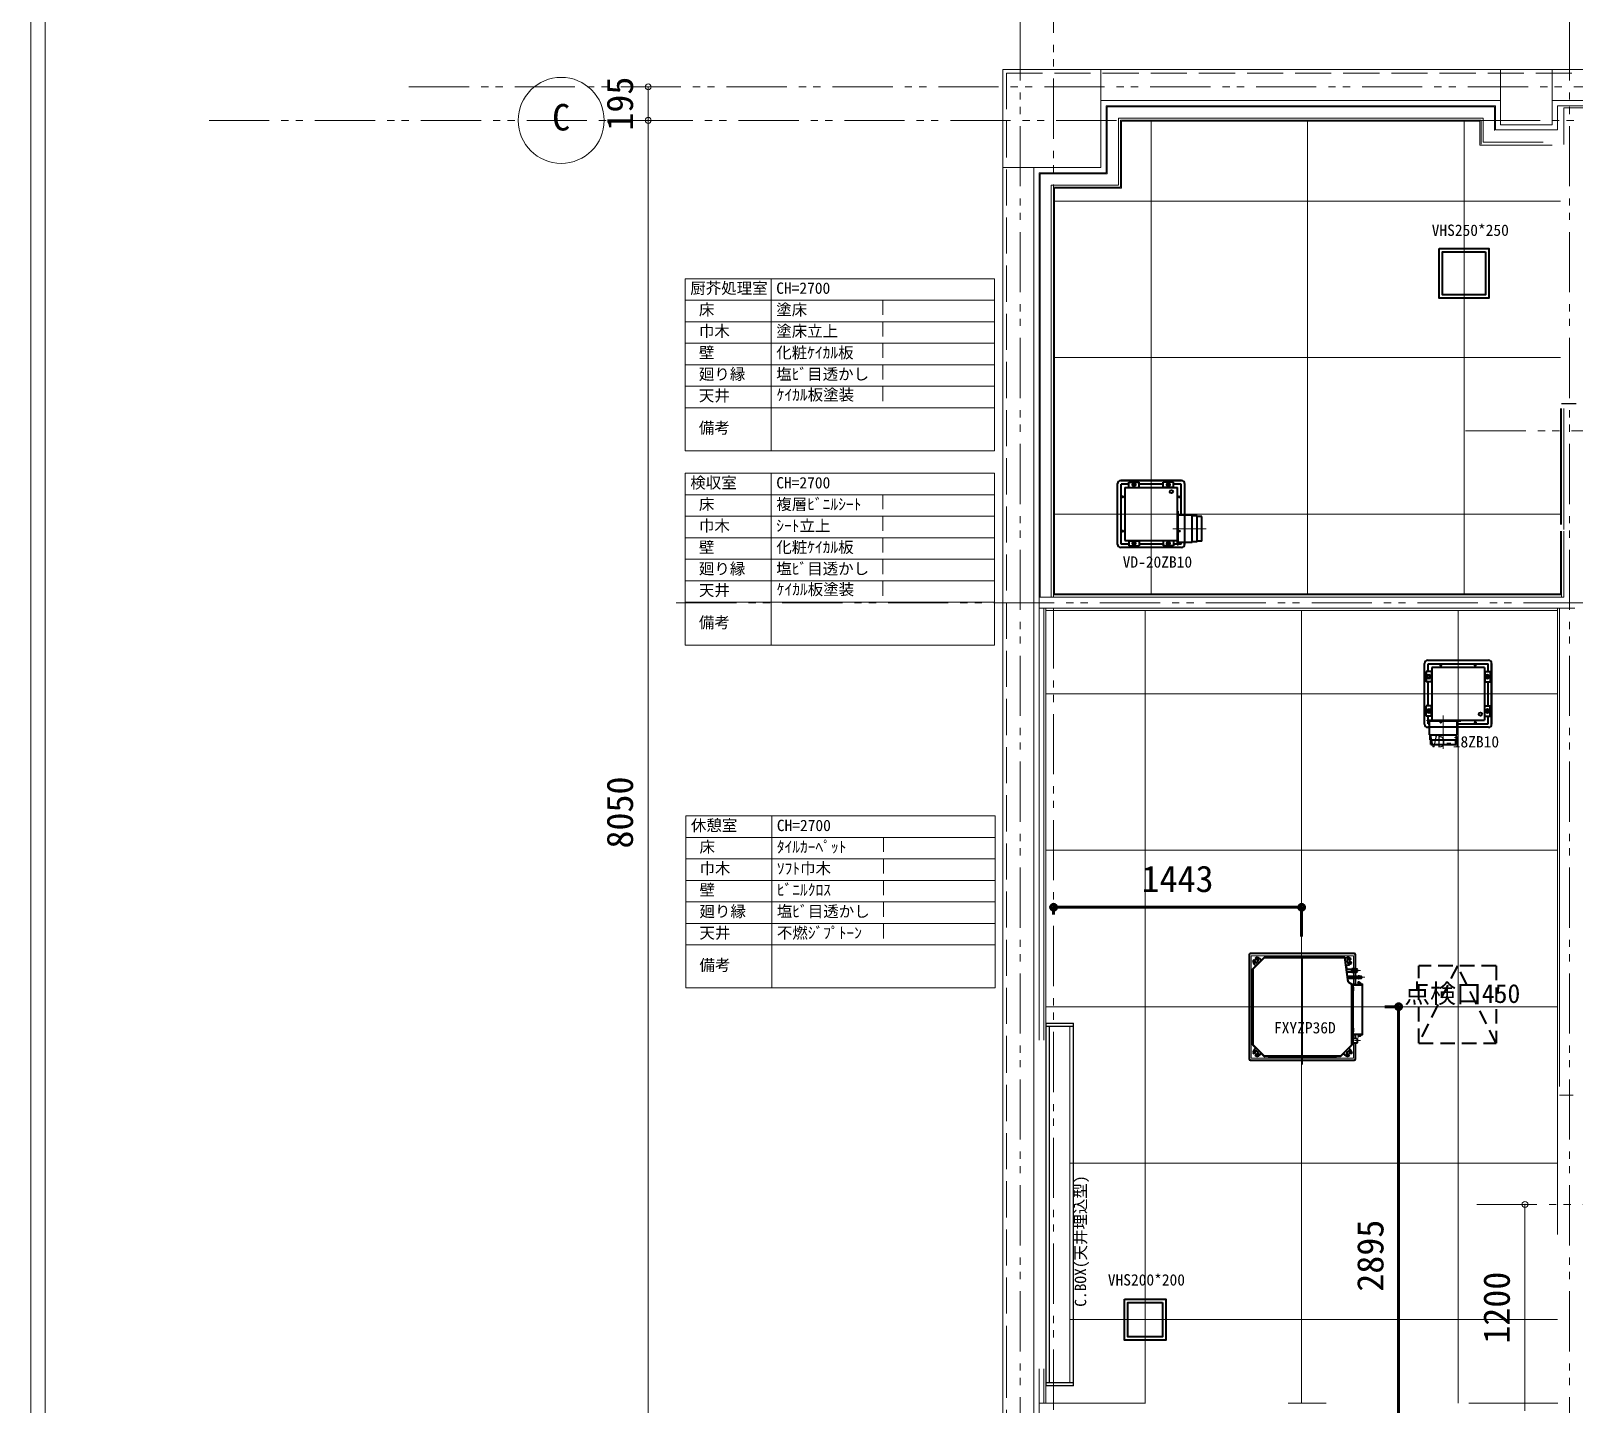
# Model space of a CAD drawing. Units: millimetres at full size. Extents: x -22551 to 92397, y -19340 to 14894.
# Drawn here: x 44673 to 53649, y -1146 to 6840 of the extents above; entities that cross this region are included whole.
import ezdxf
from ezdxf.enums import TextEntityAlignment as Align

# ---------------------------------------------------------------- set-up
doc = ezdxf.new("R2010")
doc.units = ezdxf.units.MM
doc.header["$LTSCALE"] = 70
doc.header["$PDMODE"] = 32
doc.header["$PDSIZE"] = 35
for name, pattern in [('CHAIN1', [8, 5, -1, 1, -1]), ('CHAIN2', [12, 9, -1, 1, -1]), ('DASHED1', [1.8, 1.2, -0.6]), ('DASHED2', [3, 2, -1]), ('DASHED3', [4, 3, -1]), ('DOUBLE_CHAIN1', [8.8, 5, -1, 0.6, -0.6, 0.6, -1]), ('DOUBLE_CHAIN2', [12.8, 9, -1, 0.6, -0.6, 0.6, -1])]:
    doc.linetypes.add(name, pattern=pattern)
for name, color, linetype, lineweight in [('1-0_1-SP_配管(M00_A-00 １階平面図_190409_150.jww)', 7, 'Continuous', 15), ('2-0_通芯', 7, 'Continuous', 15), ('2-1_躯体', 7, 'Continuous', 15), ('2-2_間仕切り芯', 7, 'DOUBLE_CHAIN1', 15), ('2-3_間仕切り', 7, 'Continuous', 15), ('2-6_3-7', 7, 'Continuous', 15), ('4-2_5-3', 7, 'Continuous', 15), ('4-4_ジプトーン・ケイカル', 7, 'Continuous', 15), ('4-B_金物', 7, 'Continuous', 15), ('5-0_無題1', 1, 'Continuous', 60), ('8-0_9-1', 7, 'Continuous', 15), ('9-0_無題1', 5, 'Continuous', 40), ('9-1_無題2', 5, 'DASHED1', 40)]:
    doc.layers.add(name, color=color, linetype=linetype, lineweight=lineweight)
doc.styles.add('ＭＳ ゴシック', font='')
doc.styles.get('ＭＳ ゴシック').set_extended_font_data('MS Gothic')

# ---------------------------------------------------------------- blocks, each defined once
blk = doc.blocks.new('グループ部品-75')
at = {"layer": '9-0_無題1'}
for p, q in [((51758.33, 1465.95), (51758.33, 861.95)), ((52370.33, 1473.95), (51766.33, 1473.95)), ((51786.12, 1437.68), (51779.4, 1430.96)), ((51781.01, 1385.48), (51846.81, 1451.28)), ((51781.33, 1384.95), (51847.33, 1450.95)), ((51786.12, 1437.68), (51792.39, 1431.41)), ((51801.32, 1452.88), (51794.6, 1446.17)), ((51800.87, 1439.9), (51794.6, 1446.17)), ((51803.2, 1451.01), (51801.32, 1452.88)), ((51829.46, 1433.93), (51820.98, 1442.42)), ((51829.04, 1434.36), (51846.48, 1451.8)), ((52314.35, 1451.45), (51847.23, 1451.45)), ((51847.33, 1452.15), (51868.33, 1452.15)), ((51847.33, 1450.95), (52314.33, 1450.95)), ((51868.33, 1451.55), (51868.33, 1452.15)), ((51869.33, 1451.56), (51869.33, 1452.16)), ((52267.33, 1452.16), (51869.33, 1452.16)), ((51869.33, 1451.56), (51869.33, 1451.55)), ((51972.83, 1451.55), (51972.83, 1450.95)), ((51975.83, 1450.95), (51975.83, 1451.56)), ((51990.83, 1450.95), (51990.83, 1451.56)), ((51993.83, 1450.95), (51993.83, 1451.55)), ((52142.83, 1451.55), (52142.83, 1450.95)), ((52145.83, 1451.36), (52145.83, 1450.95)), ((52160.83, 1451.36), (52160.83, 1450.95)), ((52163.83, 1450.95), (52163.83, 1451.55)), ((52267.33, 1451.56), (52267.33, 1452.16)), ((52267.33, 1451.55), (52267.33, 1451.56)), ((52268.33, 1452.15), (52314.33, 1452.15)), ((52268.33, 1451.55), (52268.33, 1452.15)), ((52314.33, 1450.95), (52333.67, 1313.2)), ((52334.73, 1309.91), (52314.94, 1450.94)), ((52315.12, 1449.65), (52327, 1451.32)), ((52315.72, 1449.74), (52315.52, 1451.12)), ((52328.59, 1436.4), (52330.54, 1422.53)), ((52350.32, 1438.44), (52341.54, 1437.21)), ((52346.37, 1447.48), (52349, 1447.85)), ((52350.32, 1438.44), (52349, 1447.85)), ((52378.33, 1384.2), (52378.33, 1465.95)), ((51781.28, 1429.09), (51779.4, 1430.96)), ((51780.13, 942.95), (51780.13, 1384.95)), ((51780.48, 1385.8), (51797.93, 1403.25)), ((51780.83, 942.95), (51780.83, 1385.05)), ((51781.33, 942.95), (51781.33, 1384.95)), ((51798.35, 1402.82), (51789.87, 1411.31)), ((51800.83, 1421.56), (51810.73, 1431.46)), ((52321.24, 1406.08), (52333.12, 1407.75)), ((52321.83, 1406.16), (52322.84, 1398.98)), ((52322.24, 1398.9), (52323.04, 1399.01)), ((52323.04, 1399.01), (52324.53, 1388.37)), ((52324.53, 1388.37), (52323.74, 1388.26)), ((52356.33, 1381.3), (52324.76, 1381.3)), ((52326.54, 1368.6), (52356.33, 1368.6)), ((52343.21, 1425.32), (52351.99, 1426.55)), ((52350.68, 1416.78), (52353.31, 1417.15)), ((52353.31, 1417.15), (52351.99, 1426.55)), ((52359.33, 1384.5), (52356.33, 1384.5)), ((52356.33, 1365.4), (52356.33, 1384.5)), ((52356.33, 1365.4), (52359.33, 1365.4)), ((52369.33, 1385.95), (52359.33, 1385.95)), ((52359.33, 1374.95), (52359.33, 1385.95)), ((52369.33, 1374.95), (52359.33, 1374.95)), ((52359.33, 1363.95), (52359.33, 1374.95)), ((52369.33, 1363.95), (52359.33, 1363.95)), ((52369.33, 1385.95), (52369.33, 1374.95)), ((52371.33, 1383.2), (52369.33, 1383.2)), ((52369.33, 1374.95), (52369.33, 1363.95)), ((52369.33, 1366.7), (52371.33, 1366.7)), ((52371.33, 1365.7), (52371.33, 1384.2)), ((52381.83, 1384.2), (52371.33, 1384.2)), ((52371.33, 1365.7), (52381.83, 1365.7)), ((52378.33, 1340.7), (52378.33, 1365.7)), ((52381.83, 1365.7), (52381.83, 1384.2)), ((52385.58, 1383.2), (52381.83, 1383.2)), ((52381.83, 1366.7), (52385.58, 1366.7)), ((52385.58, 1366.7), (52385.58, 1383.2)), ((52388.33, 1380.45), (52385.58, 1383.2)), ((52385.58, 1366.7), (52388.33, 1369.45)), ((52388.33, 1369.45), (52388.33, 1380.45)), ((51780.73, 1259.45), (51780.73, 1260.95)), ((51781.33, 1259.45), (51780.73, 1259.45)), ((51780.73, 1256.45), (51780.73, 1259.45)), ((52388.33, 1340.7), (52330.31, 1340.7)), ((52331.65, 1331.2), (52388.33, 1331.2)), ((52335.44, 1309.19), (52335.18, 1309.15)), ((52335.31, 1308.96), (52335.44, 1309.19)), ((52338.58, 1307.32), (52335.44, 1309.19)), ((52335.83, 1308.26), (52355.83, 1296.35)), ((52338.27, 1306.81), (52338.78, 1307.67)), ((52338.45, 1306), (52350.45, 1298.86)), ((52338.78, 1307.67), (52340.5, 1306.64)), ((52340.5, 1306.64), (52357.45, 1296.55)), ((52350.45, 1298.86), (52350.45, 1298.86)), ((52355.33, 1290.27), (52355.33, 942.95)), ((52355.83, 943), (52355.83, 1296.35)), ((52356.94, 1295.69), (52355.83, 1296.35)), ((52355.83, 1295.64), (52356.87, 1295.04)), ((52357.18, 1294.95), (52374.72, 1294.95)), ((52357.45, 1296.55), (52374.72, 1296.55)), ((52357.45, 1295.55), (52374.72, 1295.55)), ((52363.93, 1292.75), (52363.93, 1293.35)), ((52363.93, 1279.15), (52363.93, 1292.75)), ((52363.93, 1292.75), (52364.53, 1292.75)), ((52363.93, 1278.85), (52363.93, 1279.15)), ((52363.93, 1278.85), (52363.93, 1257.05)), ((52363.93, 1256.75), (52363.93, 1257.05)), ((52363.93, 1041.15), (52363.93, 1256.75)), ((52364.53, 1293.96), (52365.13, 1293.96)), ((52365.13, 1293.36), (52364.53, 1293.36)), ((52364.53, 1293.35), (52364.53, 1292.75)), ((52364.53, 1292.75), (52416.33, 1292.75)), ((52365.13, 1293.96), (52418.33, 1293.96)), ((52365.13, 1293.35), (52365.13, 1293.96)), ((52365.13, 1293.35), (52365.13, 1292.75)), ((52374.72, 1296.55), (52376.72, 1296.55)), ((52376.72, 1295.55), (52374.72, 1295.55)), ((52374.72, 1294.95), (52376.72, 1294.95)), ((52375.43, 1293.96), (52375.43, 1294.95)), ((52375.43, 1294.57), (52418.33, 1294.57)), ((52376.72, 1296.55), (52376.72, 1295.55)), ((52376.72, 1294.95), (52376.72, 1295.55)), ((52378.33, 1293.96), (52378.33, 1331.2)), ((52383.84, 1294.57), (52383.84, 1293.97)), ((52388.33, 1331.2), (52388.33, 1340.7)), ((52390.33, 1339.13), (52388.33, 1340.7)), ((52388.33, 1331.2), (52390.33, 1332.78)), ((52390.33, 1332.78), (52390.33, 1339.13)), ((52392.33, 1339.13), (52390.33, 1339.13)), ((52390.33, 1332.78), (52392.33, 1332.78)), ((52390.54, 1294.57), (52390.54, 1293.97)), ((52392.33, 1329.6), (52392.33, 1342.3)), ((52394.33, 1342.3), (52392.33, 1342.3)), ((52392.33, 1329.6), (52394.72, 1329.6)), ((52393.73, 1301.75), (52393.73, 1306.15)), ((52395.13, 1306.15), (52393.73, 1306.15)), ((52393.73, 1301.75), (52395.13, 1301.75)), ((52395.07, 1342.95), (52394.33, 1341.39)), ((52394.33, 1341.39), (52394.33, 1337.51)), ((52395.07, 1335.95), (52394.33, 1334.39)), ((52394.33, 1334.39), (52394.33, 1330.51)), ((52399.6, 1342.95), (52395.07, 1342.95)), ((52399.6, 1335.95), (52395.07, 1335.95)), ((52399.6, 1328.95), (52395.07, 1328.95)), ((52395.13, 1313.96), (52395.13, 1306.54)), ((52395.13, 1313.96), (52395.73, 1313.96)), ((52395.13, 1305.13), (52395.13, 1306.54)), ((52395.13, 1305.13), (52395.13, 1294.57)), ((52395.73, 1313.96), (52395.73, 1303.65)), ((52395.73, 1303.56), (52395.73, 1294.57)), ((52396.33, 1304.16), (52399.73, 1304.16)), ((52396.33, 1298.86), (52397.73, 1298.86)), ((52396.93, 1297.65), (52396.33, 1297.65)), ((52418.33, 1294.95), (52396.33, 1294.95)), ((52396.93, 1297.65), (52396.93, 1298.25)), ((52396.93, 1298.25), (52398.93, 1298.25)), ((52398.93, 1297.65), (52396.93, 1297.65)), ((52397.73, 1298.86), (52399.73, 1298.86)), ((52409.39, 1298.25), (52398.93, 1298.25)), ((52409.39, 1297.65), (52398.93, 1297.65)), ((52399.33, 1294.57), (52399.33, 1294.95)), ((52399.33, 1294.95), (52399.33, 1294.95)), ((52399.6, 1335.95), (52400.33, 1337.51)), ((52399.6, 1328.95), (52400.33, 1330.51)), ((52399.73, 1304.16), (52399.73, 1298.25)), ((52399.73, 1303.55), (52402.6, 1303.55)), ((52400.33, 1337.51), (52400.33, 1341.39)), ((52402.33, 1340.45), (52400.33, 1340.45)), ((52400.33, 1330.51), (52400.33, 1334.39)), ((52400.33, 1331.45), (52402.33, 1331.45)), ((52409.33, 1341.5), (52402.33, 1341.5)), ((52402.33, 1330.4), (52402.33, 1341.5)), ((52402.33, 1330.4), (52409.33, 1330.4)), ((52407.27, 1301.62), (52412.45, 1296.43)), ((52409.33, 1330.4), (52409.33, 1341.5)), ((52411.58, 1340.45), (52409.33, 1340.45)), ((52409.33, 1331.45), (52411.58, 1331.45)), ((52411.09, 1296.95), (52412.03, 1296.01)), ((52413.33, 1338.7), (52411.58, 1340.45)), ((52411.58, 1331.45), (52411.58, 1340.45)), ((52411.58, 1331.45), (52413.33, 1333.2)), ((52413.33, 1333.2), (52413.33, 1338.7)), ((52414.58, 1295.55), (52418.33, 1295.55)), ((52414.73, 1294.95), (52414.73, 1294.57)), ((52414.73, 1294.95), (52414.73, 1294.95)), ((52418.33, 1002.95), (52418.33, 1294.95)), ((52418.93, 1002.96), (52418.93, 1294.95)), ((51780.92, 1256.45), (51780.73, 1256.45)), ((51780.73, 1241.45), (51780.92, 1241.45)), ((51780.73, 1238.45), (51781.33, 1238.45)), ((51781.33, 1256.45), (51780.92, 1256.45)), ((51781.33, 1241.45), (51780.92, 1241.45)), ((52355.74, 1241.45), (52355.33, 1241.45)), ((52355.33, 1238.45), (52355.83, 1238.45)), ((52355.83, 1241.45), (52355.74, 1241.45)), ((51781.33, 1089.45), (51780.73, 1089.45)), ((51780.73, 1086.45), (51781.33, 1086.45)), ((51780.73, 1071.45), (51781.33, 1071.45)), ((51780.73, 1068.45), (51781.33, 1068.45)), ((52355.83, 987.95), (52358.83, 987.95)), ((52418.33, 1003.34), (52356.83, 1003.34)), ((52356.93, 1002.36), (52376.43, 1002.36)), ((52356.93, 987.95), (52356.93, 1002.35)), ((52358.83, 987.95), (52358.83, 947.95)), ((52363.93, 1040.85), (52363.93, 1041.15)), ((52363.93, 1040.85), (52363.93, 1019.05)), ((52363.93, 1018.75), (52363.93, 1019.05)), ((52363.93, 1004.55), (52363.93, 1018.75)), ((52363.93, 1005.15), (52416.33, 1005.15)), ((52365.13, 1003.95), (52364.53, 1003.95)), ((52365.13, 1003.95), (52365.13, 1005.15)), ((52376.43, 1003.34), (52376.43, 1002.36)), ((52378.33, 983.45), (52378.33, 1003.34)), ((52395.13, 996.15), (52393.73, 996.15)), ((52393.73, 996.15), (52393.73, 991.75)), ((52393.73, 991.75), (52395.13, 991.75)), ((52395.13, 1003.34), (52395.13, 991.75)), ((52395.73, 1002.35), (52395.73, 994.35)), ((52396.33, 1002.95), (52418.33, 1002.95)), ((52396.33, 1000.25), (52396.93, 1000.25)), ((52396.93, 999.65), (52396.33, 999.65)), ((52396.33, 999.64), (52397.73, 999.64)), ((52397.73, 999.04), (52396.33, 999.04)), ((52399.73, 993.74), (52396.33, 993.74)), ((52396.93, 999.65), (52396.93, 1000.25)), ((52396.93, 1000.25), (52398.93, 1000.25)), ((52398.93, 999.65), (52396.93, 999.65)), ((52397.73, 999.64), (52399.73, 999.64)), ((52399.73, 999.04), (52397.73, 999.04)), ((52398.93, 1000.25), (52409.39, 1000.25)), ((52398.93, 999.65), (52409.39, 999.65)), ((52399.73, 999.64), (52399.73, 993.74)), ((52402.6, 994.35), (52399.73, 994.35)), ((52407.27, 996.29), (52409.75, 998.77)), ((52411.51, 1000.53), (52409.75, 998.77)), ((52411.09, 1000.96), (52412.03, 1001.9)), ((52411.51, 1000.53), (52412.45, 1001.47)), ((52418.33, 1002.35), (52414.58, 1002.35)), ((51781.28, 898.82), (51779.4, 896.94)), ((51797.93, 924.66), (51780.48, 942.1)), ((51846.91, 876.63), (51781.01, 942.53)), ((51847.33, 876.95), (51781.33, 942.95)), ((51798.4, 925.14), (51789.87, 916.6)), ((51810.73, 896.45), (51800.83, 906.35)), ((52289.33, 876.95), (52355.33, 942.95)), ((52289.72, 876.63), (52355.66, 942.57)), ((52335.84, 906.35), (52325.94, 896.45)), ((52338.24, 925.16), (52346.8, 916.6)), ((52356.18, 942.1), (52338.74, 924.66)), ((52355.39, 898.82), (52357.26, 896.94)), ((52355.83, 947.95), (52358.83, 947.95)), ((52356.53, 947.95), (52356.53, 942.95)), ((52378.33, 981.14), (52378.33, 983.45)), ((52378.33, 861.95), (52378.33, 952.45)), ((51766.33, 853.95), (52370.33, 853.95)), ((51779.4, 896.94), (51786.12, 890.23)), ((51792.39, 896.5), (51786.12, 890.23)), ((51794.6, 881.74), (51800.87, 888.01)), ((51794.6, 881.74), (51801.32, 875.02)), ((51803.2, 876.9), (51801.32, 875.02)), ((51829.51, 894.02), (51820.98, 885.49)), ((51846.48, 876.11), (51829.04, 893.55)), ((52289.33, 876.96), (51847.33, 876.96)), ((51847.33, 876.45), (52289.29, 876.45)), ((51868.33, 875.75), (51847.33, 875.75)), ((51868.33, 876.35), (51868.33, 875.75)), ((51869.33, 876.35), (51869.33, 876.35)), ((51869.33, 876.35), (51869.33, 875.75)), ((51869.33, 875.75), (52267.33, 875.75)), ((52267.33, 876.35), (52267.33, 876.35)), ((52267.33, 876.35), (52267.33, 875.75)), ((52268.33, 876.35), (52268.33, 875.75)), ((52289.33, 875.75), (52268.33, 875.75)), ((52307.62, 893.55), (52290.18, 876.11)), ((52307.13, 894.04), (52315.69, 885.49)), ((52333.47, 876.9), (52335.34, 875.02)), ((52335.34, 875.02), (52342.06, 881.74)), ((52335.79, 888.01), (52342.06, 881.74)), ((52350.55, 890.23), (52344.28, 896.5)), ((52350.55, 890.23), (52357.26, 896.94)), ((52355.83, 895.45), (52355.81, 895.49))]:
    blk.add_line(p, q, dxfattribs=at)
at = {"layer": '9-0_無題1', "color": 7, "linetype": 'DOUBLE_CHAIN2', "lineweight": 15}
for p, q in [((52365.83, 1461.45), (51770.83, 1461.45)), ((51770.83, 1461.45), (51770.83, 866.45))]:
    blk.add_line(p, q, dxfattribs=at)
at = {"layer": '9-0_無題1', "color": 3, "lineweight": 20}
for p, q in [((51786.12, 1437.68), (51779.4, 1430.96)), ((51786.12, 1437.68), (51792.39, 1431.41)), ((51801.32, 1452.88), (51794.6, 1446.17)), ((51800.87, 1439.9), (51794.6, 1446.17)), ((51803.2, 1451.01), (51801.32, 1452.88)), ((51829.46, 1433.93), (51820.98, 1442.42)), ((51829.46, 1433.93), (51846.81, 1451.28)), ((52314.35, 1451.45), (51847.23, 1451.45)), ((52314.94, 1450.94), (52315.12, 1449.65)), ((52315.12, 1449.65), (52327, 1451.32)), ((52328.59, 1436.4), (52330.54, 1422.53)), ((52350.32, 1438.44), (52341.54, 1437.21)), ((52346.37, 1447.48), (52349, 1447.85)), ((52350.32, 1438.44), (52349, 1447.85)), ((51781.28, 1429.09), (51779.4, 1430.96)), ((51780.83, 942.95), (51780.83, 1385.05)), ((51781.01, 1385.48), (51798.35, 1402.82)), ((51798.35, 1402.82), (51789.87, 1411.31)), ((51800.83, 1421.56), (51810.73, 1431.46)), ((52321.24, 1406.08), (52333.12, 1407.75)), ((52334.73, 1309.91), (52321.24, 1406.08)), ((52343.21, 1425.32), (52351.99, 1426.55)), ((52350.68, 1416.78), (52353.31, 1417.15)), ((52353.31, 1417.15), (52351.99, 1426.55)), ((52335.83, 1308.26), (52355.83, 1296.35)), ((52355.83, 943), (52355.83, 1296.35)), ((51781.28, 898.82), (51779.4, 896.94)), ((51798.4, 925.14), (51781.01, 942.53)), ((51798.4, 925.14), (51789.87, 916.6)), ((51810.73, 896.45), (51800.83, 906.35)), ((52335.84, 906.35), (52325.94, 896.45)), ((52338.24, 925.16), (52355.66, 942.57)), ((52338.24, 925.16), (52346.8, 916.6)), ((52355.39, 898.82), (52357.26, 896.94)), ((51779.4, 896.94), (51786.12, 890.23)), ((51792.39, 896.5), (51786.12, 890.23)), ((51794.6, 881.74), (51800.87, 888.01)), ((51794.6, 881.74), (51801.32, 875.02)), ((51803.2, 876.9), (51801.32, 875.02)), ((51829.51, 894.02), (51820.98, 885.49)), ((51846.91, 876.63), (51829.51, 894.02)), ((51847.33, 876.45), (52289.29, 876.45)), ((52289.72, 876.63), (52307.13, 894.04)), ((52307.13, 894.04), (52315.69, 885.49)), ((52333.47, 876.9), (52335.34, 875.02)), ((52335.34, 875.02), (52342.06, 881.74)), ((52335.79, 888.01), (52342.06, 881.74)), ((52350.55, 890.23), (52344.28, 896.5)), ((52350.55, 890.23), (52357.26, 896.94)), ((52355.83, 895.45), (52355.81, 895.49))]:
    blk.add_line(p, q, dxfattribs=at)
at = {"layer": '9-0_無題1', "color": 7, "linetype": 'CHAIN2', "lineweight": 15}
for p, q in [((52068.33, 828.95), (52068.33, 1498.95)), ((52403.33, 1163.95), (51733.33, 1163.95))]:
    blk.add_line(p, q, dxfattribs=at)
at = {"layer": '9-0_無題1', "color": 4, "linetype": 'CHAIN1', "lineweight": 9}
for p, q in [((52405.83, 1374.95), (52370.83, 1374.95)), ((52430.83, 1335.95), (52395.83, 1335.95)), ((52405.83, 967.95), (52370.83, 967.95))]:
    blk.add_line(p, q, dxfattribs=at)
at = {"layer": '9-0_無題1', "linetype": 'DASHED2'}
for p, q in [((52358.83, 981.48), (52387.35, 980.97)), ((52358.83, 954.43), (52387.35, 954.94)), ((52388.33, 955.94), (52388.33, 979.97))]:
    blk.add_line(p, q, dxfattribs=at)
at = {"layer": '9-0_無題1', "color": 7, "linetype": 'DOUBLE_CHAIN2', "lineweight": 15}
blk.add_lwpolyline([(51770.83, 866.45), (52365.83, 866.45), (52365.83, 1461.45)], dxfattribs=at)
at = {"layer": '9-0_無題1', "color": 7, "lineweight": 15}
for centre in [(51801.83, 1430.45), (52334.83, 1430.45), (51801.83, 897.45), (52334.83, 897.45)]:
    blk.add_circle(centre, 10, dxfattribs=at)
at = {"layer": '9-0_無題1'}
for centre, radius, start, end in [((51766.33, 1465.95), 8, 89.99998, 180), ((51802.29, 1441.31), 2, 225, 307.33774), ((51799.77, 1421.21), 30, 44.99998, 83.4332), ((51806.84, 1435.35), 5.5, 315, 127.33774), ((51847.33, 1450.95), 1.2, 89.99998, 134.99998), ((51847.23, 1450.85), 0.6, 89.99998, 134.99998), ((51847.33, 1450.95), 0.002, 89.99998, 134.99998), ((52314.33, 1450.95), 1.2, 7.98932, 89.99998), ((52314.35, 1450.85), 0.6, 7.98932, 89.99998), ((52331.17, 1421.61), 30, 59.55611, 97.98932), ((52334.04, 1437.16), 5.5, 15.65158, 187.98932), ((52341.26, 1439.19), 2, 195.65158, 277.98932), ((52370.33, 1465.95), 8, 0, 89.99998), ((51781.33, 1384.95), 1.2, 134.99998, 180), ((51781.43, 1385.05), 0.6, 134.99998, 180), ((51811.08, 1432.52), 30, 186.56679, 225), ((51781.33, 1384.95), 0.002, 134.99998, 180), ((51796.94, 1425.45), 5.5, 142.66225, 315), ((51790.97, 1430), 2, 322.66225, 44.99998), ((52335.99, 1423.3), 5.5, 187.98932, 0.32706), ((52328.95, 1437.46), 30, 277.98932, 316.42253), ((52343.49, 1423.34), 2, 97.98932, 180.32706), ((52343.57, 1314.59), 10, 187.98932, 239.23727), ((52345.33, 1290.27), 10, 0, 59.23727), ((52357.18, 1295.56), 0.602, 239.23727, 270), ((52357.45, 1296.56), 1, 239.23727, 270), ((52357.45, 1296.56), 0.002, 239.23727, 270), ((52364.53, 1293.35), 0.602, 89.99998, 180), ((52364.53, 1293.35), 0.002, 89.99998, 180), ((52403.14, 1340.7), 9.36, 199.89845, 210.45462), ((52403.14, 1333.7), 9.36, 199.89845, 210.45462), ((52396.33, 1303.56), 0.605, 89.99998, 180), ((52396.33, 1298.26), 0.605, 89.99998, 270), ((52396.33, 1295.56), 0.605, 180, 270), ((52391.53, 1338.21), 9.36, 19.89845, 30.45462), ((52391.53, 1331.21), 9.36, 19.89845, 30.45462), ((52402.6, 1296.95), 6.6, 44.99998, 89.99998), ((52409.39, 1295.25), 3, 44.99998, 89.99998), ((52409.39, 1295.25), 2.4, 44.99998, 89.99998), ((52414.58, 1298.55), 3.6, 225, 270), ((52414.58, 1298.55), 3, 225, 270), ((52416.33, 1290.75), 2, 0, 89.99998), ((52418.33, 1294.95), 0.602, 0, 89.99998), ((52355.93, 1228.65), 0.002, 89.99998, 180), ((52356.83, 1002.34), 1, 89.99998, 180), ((52364.53, 1004.55), 0.602, 180, 270), ((52396.33, 1002.35), 0.605, 89.99998, 180), ((52396.33, 999.65), 0.605, 89.99998, 270), ((52396.33, 994.35), 0.605, 180, 270), ((52396.33, 999.65), 0.005, 89.99998, 270), ((52402.6, 1000.95), 6.6, 270, 315), ((52409.39, 1002.65), 2.4, 270, 315), ((52409.39, 1002.65), 3, 270, 315), ((52414.58, 999.35), 3.6, 89.99998, 134.99998), ((52414.58, 999.35), 3, 89.99998, 134.99998), ((52416.33, 1007.15), 2, 270, 0), ((52418.33, 1002.96), 0.602, 270, 0), ((51781.33, 942.95), 1.2, 180, 225), ((51781.43, 942.95), 0.6, 180, 225), ((51811.08, 895.39), 30, 134.99998, 173.4332), ((51781.33, 942.95), 0.002, 180, 224.99998), ((51796.94, 902.46), 5.5, 44.99998, 217.33774), ((51790.97, 897.91), 2, 315, 37.33774), ((52339.73, 902.46), 5.5, 322.66225, 134.99998), ((52345.69, 897.91), 2, 142.66225, 225), ((52325.59, 895.39), 30, 6.56679, 44.99998), ((52355.33, 942.95), 0.002, 315, 0), ((52355.23, 943), 0.6, 315, 0), ((52355.33, 942.95), 1.2, 315, 0), ((51766.33, 861.95), 8, 180, 270), ((51802.29, 886.6), 2, 52.66225, 134.99998), ((51799.77, 906.7), 30, 276.56679, 315), ((51806.84, 892.56), 5.5, 232.66225, 44.99998), ((51847.33, 876.96), 1.2, 225, 270), ((51847.33, 877.06), 0.602, 225, 270), ((51847.33, 876.96), 0.002, 225, 270), ((52289.29, 877.05), 0.6, 270, 315), ((52289.33, 876.96), 0.002, 270, 315), ((52289.33, 876.96), 1.2, 270, 315), ((52336.9, 906.7), 30, 225, 263.4332), ((52329.83, 892.56), 5.5, 134.99998, 307.33774), ((52334.38, 886.6), 2, 44.99998, 127.33774), ((52370.33, 861.95), 8, 270, 0)]:
    blk.add_arc(centre, radius, start, end, dxfattribs=at)
at = {"layer": '9-0_無題1', "color": 3, "lineweight": 20}
for centre, radius, start, end in [((51802.29, 1441.31), 2, 225.00003, 307.33772), ((51799.77, 1421.21), 30, 45.00003, 83.43315), ((51806.84, 1435.35), 5.5, 315, 127.33774), ((51847.23, 1450.85), 0.6, 90.00005, 134.99997), ((52314.35, 1450.85), 0.6, 7.98927, 89.99998), ((52331.17, 1421.61), 30, 59.55615, 97.98927), ((52334.04, 1437.16), 5.5, 15.65158, 187.98932), ((52341.26, 1439.19), 2, 195.65161, 277.98929), ((51781.43, 1385.05), 0.6, 135.00002, 179.99994), ((51811.08, 1432.52), 30, 186.56683, 224.99995), ((51796.94, 1425.45), 5.5, 142.66225, 314.99998), ((51790.97, 1430), 2, 322.66226, 44.99995), ((52335.99, 1423.3), 5.5, 187.98932, 0.32706), ((52328.95, 1437.46), 30, 277.98936, 316.42249), ((52343.49, 1423.34), 2, 97.98935, 180.32704), ((52343.57, 1314.59), 10, 207.93776, 219.28885), ((51781.43, 942.95), 0.6, 180.00005, 224.99997), ((51811.08, 895.39), 30, 135.00003, 173.43315), ((51796.94, 902.46), 5.5, 45, 217.33774), ((51790.97, 897.91), 2, 315.00003, 37.33772), ((52339.73, 902.46), 5.5, 322.66225, 134.99998), ((52345.69, 897.91), 2, 142.66226, 224.99995), ((52325.59, 895.39), 30, 6.56683, 44.99995), ((52355.23, 943), 0.6, 315.00002, 359.99994), ((51802.29, 886.6), 2, 52.66226, 134.99995), ((51799.77, 906.7), 30, 276.56683, 314.99995), ((51806.84, 892.56), 5.5, 232.66225, 44.99998), ((51847.33, 877.06), 0.602, 224.99998, 269.99991), ((52289.29, 877.05), 0.6, 270.00005, 314.99997), ((52336.9, 906.7), 30, 225.00003, 263.43315), ((52329.83, 892.56), 5.5, 135, 307.33774), ((52334.38, 886.6), 2, 45.00003, 127.33772)]:
    blk.add_arc(centre, radius, start, end, dxfattribs=at)
at = {"layer": '9-0_無題1', "linetype": 'DASHED2'}
for centre, start, end in [((52387.33, 979.97), 0, 88.99998), ((52387.33, 955.94), 271, 0)]:
    blk.add_arc(centre, 1, start, end, dxfattribs=at)
blk = doc.blocks.new('グループ部品-81')
at = {"layer": '9-0_無題1'}
for p, q in [((51188.52, 4225.27), (51011.8, 4225.27)), ((50993.52, 4030.27), (50993.52, 4206.98)), ((50993.52, 3853.55), (50993.52, 4206.98)), ((51014.02, 3855.77), (51014.02, 4204.77)), ((51058.52, 4204.77), (51014.02, 4204.77)), ((51025.02, 4132.77), (51020.02, 4132.77)), ((51035.02, 4183.77), (51035.02, 3876.77)), ((51035.02, 4183.77), (51342.02, 4183.77)), ((51058.52, 4216.02), (51118.52, 4216.02)), ((51058.52, 4185.52), (51058.52, 4216.02)), ((51058.52, 4185.52), (51058.52, 4183.77)), ((51085.02, 4208.27), (51092.02, 4208.27)), ((51085.02, 4193.27), (51092.02, 4193.27)), ((51258.52, 4204.77), (51118.52, 4204.77)), ((51118.52, 4185.52), (51118.52, 4183.77)), ((51318.52, 4216.02), (51258.52, 4216.02)), ((51258.52, 4185.52), (51258.52, 4216.02)), ((51318.52, 4185.52), (51258.52, 4185.52)), ((51258.52, 4185.52), (51258.52, 4183.77)), ((51292.02, 4208.27), (51285.02, 4208.27)), ((51292.02, 4193.27), (51285.02, 4193.27)), ((51318.52, 4185.52), (51318.52, 4216.02)), ((51363.02, 4204.77), (51318.52, 4204.77)), ((51318.52, 4185.52), (51318.52, 4183.77)), ((51342.02, 3851.27), (51342.02, 4183.77)), ((51352.02, 4132.77), (51357.02, 4132.77)), ((51363.02, 4024.27), (51363.02, 4204.77)), ((51383.52, 4206.98), (51383.52, 4024.27)), ((51383.52, 4206.98), (51383.52, 4024.27)), ((51025.02, 4127.77), (51020.02, 4127.77)), ((51345.02, 4046.27), (51342.02, 4046.27)), ((51345.02, 3851.27), (51345.02, 4046.27)), ((51352.02, 4127.77), (51357.02, 4127.77)), ((50993.52, 3853.55), (50993.52, 4030.27)), ((51427.02, 4024.27), (51345.02, 4024.27)), ((51427.02, 3864.27), (51427.02, 4024.27)), ((51457.02, 4020.27), (51427.02, 4020.27)), ((51457.02, 3868.27), (51457.02, 4020.27)), ((51484.02, 4016.27), (51457.02, 4016.27)), ((51484.02, 3872.27), (51484.02, 4016.27)), ((51025.02, 3932.77), (51020.02, 3932.77)), ((51025.02, 3927.77), (51020.02, 3927.77)), ((51035.02, 3876.77), (51342.02, 3876.77)), ((51058.52, 3875.02), (51058.52, 3876.77)), ((51058.52, 3875.02), (51118.52, 3875.02)), ((51058.52, 3875.02), (51058.52, 3844.52)), ((51085.02, 3867.27), (51092.02, 3867.27)), ((51118.52, 3875.02), (51118.52, 3876.77)), ((51118.52, 3875.02), (51118.52, 3844.52)), ((51258.52, 3875.02), (51258.52, 3876.77)), ((51318.52, 3875.02), (51258.52, 3875.02)), ((51258.52, 3875.02), (51258.52, 3844.52)), ((51292.02, 3867.27), (51285.02, 3867.27)), ((51318.52, 3875.02), (51318.52, 3876.77)), ((51318.52, 3875.02), (51318.52, 3844.52)), ((51427.02, 3864.27), (51345.02, 3864.27)), ((51363.02, 3855.77), (51363.02, 3864.27)), ((51383.52, 3853.55), (51383.52, 3864.77)), ((51383.52, 3864.27), (51383.52, 3853.55)), ((51457.02, 3868.27), (51427.02, 3868.27)), ((51484.02, 3872.27), (51457.02, 3872.27)), ((51365.24, 3835.27), (51011.8, 3835.27)), ((51365.24, 3835.27), (51011.8, 3835.27)), ((51058.52, 3855.77), (51014.02, 3855.77)), ((51058.52, 3844.52), (51118.52, 3844.52)), ((51085.02, 3852.27), (51092.02, 3852.27)), ((51258.52, 3855.77), (51118.52, 3855.77)), ((51318.52, 3844.52), (51258.52, 3844.52)), ((51292.02, 3852.27), (51285.02, 3852.27)), ((51342.02, 3855.77), (51318.52, 3855.77)), ((51342.02, 3851.27), (51345.02, 3851.27)), ((51363.02, 3855.77), (51345.02, 3855.77))]:
    blk.add_line(p, q, dxfattribs=at)
at = {"layer": '9-0_無題1', "color": 7, "linetype": 'CHAIN2', "lineweight": 15}
for p, q in [((51188.52, 3794.85), (51188.52, 4302.21)), ((51495.23, 4030.27), (50922.94, 4030.27)), ((51508.52, 3944.27), (51314.62, 3944.27))]:
    blk.add_line(p, q, dxfattribs=at)
at = {"layer": '9-0_無題1', "linetype": 'DASHED3'}
blk.add_line((51383.52, 4024.27), (51383.52, 3864.27), dxfattribs=at)
at = {"layer": '9-0_無題1'}
for points in [[(51011.8, 4225.27), (51365.24, 4225.27), (51188.52, 4225.27)], [(51058.52, 4185.52), (51118.52, 4185.52), (51118.52, 4216.02)]]:
    blk.add_lwpolyline(points, dxfattribs=at)
for centre, radius in [((51022.52, 4130.27), 2.5), ((51022.52, 4130.27), 2.5), ((51088.52, 4200.77), 7.5), ((51088.52, 4196.27), 2.5), ((51288.52, 4200.77), 7.5), ((51288.52, 4196.27), 2.5), ((51288.52, 4196.27), 2.5), ((51306.52, 4160.27), 9.5), ((51354.52, 4130.27), 2.5), ((51354.52, 4130.27), 2.5), ((51022.52, 3930.27), 2.5), ((51022.52, 3930.27), 2.5), ((51088.52, 3859.77), 7.5), ((51288.52, 3859.77), 7.5), ((51354.52, 3930.27), 2.5), ((51354.52, 3930.27), 2.5)]:
    blk.add_circle(centre, radius, dxfattribs=at)
for centre, radius, start, end in [((51011.8, 4206.98), 18.28, 90, 180), ((51011.8, 4206.98), 18.28, 90, 180), ((51365.24, 4206.98), 18.28, 0, 90), ((51365.24, 4206.98), 18.28, 0, 90), ((51020.02, 4130.27), 2.5, 90, 270), ((51025.02, 4130.27), 2.5, 270, 90), ((51085.02, 4200.77), 7.5, 90, 270), ((51092.02, 4200.77), 7.5, 270, 90), ((51285.02, 4200.77), 7.5, 90, 270), ((51292.02, 4200.77), 7.5, 270, 90), ((51352.02, 4130.27), 2.5, 90, 270), ((51357.02, 4130.27), 2.5, 270, 90), ((51020.02, 3930.27), 2.5, 90, 270), ((51025.02, 3930.27), 2.5, 270, 90), ((51085.02, 3859.77), 7.5, 90, 270), ((51092.02, 3859.77), 7.5, 270, 90), ((51285.02, 3859.77), 7.5, 90, 270), ((51292.02, 3859.77), 7.5, 270, 90), ((51011.8, 3853.55), 18.28, 180, 270), ((51011.8, 3853.55), 18.28, 180, 270), ((51365.24, 3853.55), 18.28, 270, 0), ((51365.24, 3853.55), 18.28, 270, 0)]:
    blk.add_arc(centre, radius, start, end, dxfattribs=at)
blk = doc.blocks.new('グループ部品-95')
at = {"layer": '9-0_無題1', "color": 7, "linetype": 'CHAIN2', "lineweight": 15}
for p, q in [((52974.02, 2678.06), (52974.02, 3250.35)), ((52738.6, 2984.77), (53245.96, 2984.77)), ((52888.02, 2664.77), (52888.02, 2858.67))]:
    blk.add_line(p, q, dxfattribs=at)
at = {"layer": '9-0_無題1'}
for p, q in [((52779.02, 2808.05), (52779.02, 3161.48)), ((52779.02, 2808.05), (52779.02, 3161.48)), ((52797.3, 3179.77), (53150.74, 3179.77)), ((52797.3, 3179.77), (52974.02, 3179.77)), ((52799.52, 3159.27), (53148.52, 3159.27)), ((52799.52, 3114.77), (52799.52, 3159.27)), ((52871.52, 3148.27), (52871.52, 3153.27)), ((52876.52, 3148.27), (52876.52, 3153.27)), ((52974.02, 3179.77), (53150.74, 3179.77)), ((53071.52, 3148.27), (53071.52, 3153.27)), ((53076.52, 3148.27), (53076.52, 3153.27)), ((53148.52, 3114.77), (53148.52, 3159.27)), ((53169.02, 2984.77), (53169.02, 3161.48)), ((52788.27, 3114.77), (52788.27, 3054.77)), ((52818.77, 3114.77), (52788.27, 3114.77)), ((52818.77, 3054.77), (52788.27, 3054.77)), ((52796.02, 3088.27), (52796.02, 3081.27)), ((52799.52, 2914.77), (52799.52, 3054.77)), ((52811.02, 3088.27), (52811.02, 3081.27)), ((52818.77, 3114.77), (52818.77, 3054.77)), ((52818.77, 3114.77), (52820.52, 3114.77)), ((52818.77, 3054.77), (52820.52, 3054.77)), ((53127.52, 3138.27), (52820.52, 3138.27)), ((52820.52, 3138.27), (52820.52, 2831.27)), ((53127.52, 3138.27), (53127.52, 2831.27)), ((53129.27, 3114.77), (53127.52, 3114.77)), ((53129.27, 3054.77), (53127.52, 3054.77)), ((53129.27, 3114.77), (53159.77, 3114.77)), ((53137.02, 3088.27), (53137.02, 3081.27)), ((53148.52, 2914.77), (53148.52, 3054.77)), ((53152.02, 3088.27), (53152.02, 3081.27)), ((53159.77, 3114.77), (53159.77, 3054.77)), ((52788.27, 2854.77), (52788.27, 2914.77)), ((52818.77, 2914.77), (52788.27, 2914.77)), ((52796.02, 2881.27), (52796.02, 2888.27)), ((52811.02, 2881.27), (52811.02, 2888.27)), ((52818.77, 2854.77), (52818.77, 2914.77)), ((52818.77, 2914.77), (52820.52, 2914.77)), ((53129.27, 2914.77), (53127.52, 2914.77)), ((53129.27, 2854.77), (53129.27, 2914.77)), ((53129.27, 2914.77), (53159.77, 2914.77)), ((53137.02, 2881.27), (53137.02, 2888.27)), ((53152.02, 2881.27), (53152.02, 2888.27)), ((53159.77, 2854.77), (53159.77, 2914.77)), ((52818.77, 2854.77), (52788.27, 2854.77)), ((52795.02, 2831.27), (53127.52, 2831.27)), ((52795.02, 2831.27), (52795.02, 2828.27)), ((52795.02, 2828.27), (52990.02, 2828.27)), ((52797.3, 2789.77), (52808.52, 2789.77)), ((52808.02, 2789.77), (52797.3, 2789.77)), ((52799.52, 2831.27), (52799.52, 2854.77)), ((52799.52, 2810.27), (52799.52, 2828.27)), ((52799.52, 2810.27), (52808.02, 2810.27)), ((52808.02, 2746.27), (52808.02, 2828.27)), ((52818.77, 2854.77), (52820.52, 2854.77)), ((52968.02, 2746.27), (52968.02, 2828.27)), ((52968.02, 2810.27), (53148.52, 2810.27)), ((53150.74, 2789.77), (52968.02, 2789.77)), ((53150.74, 2789.77), (52968.02, 2789.77)), ((52990.02, 2828.27), (52990.02, 2831.27)), ((53071.52, 2821.27), (53071.52, 2816.27)), ((53076.52, 2821.27), (53076.52, 2816.27)), ((53129.27, 2854.77), (53127.52, 2854.77)), ((53129.27, 2854.77), (53159.77, 2854.77)), ((53148.52, 2810.27), (53148.52, 2854.77)), ((52808.02, 2746.27), (52968.02, 2746.27)), ((52812.02, 2716.27), (52812.02, 2746.27)), ((52812.02, 2716.27), (52964.02, 2716.27)), ((52816.02, 2689.27), (52816.02, 2716.27)), ((52960.02, 2689.27), (52960.02, 2716.27)), ((52964.02, 2716.27), (52964.02, 2746.27)), ((52816.02, 2689.27), (52960.02, 2689.27))]:
    blk.add_line(p, q, dxfattribs=at)
at = {"layer": '9-0_無題1', "linetype": 'DASHED3'}
blk.add_line((52968.02, 2789.77), (52808.02, 2789.77), dxfattribs=at)
at = {"layer": '9-0_無題1'}
for points in [[(53169.02, 3161.48), (53169.02, 2808.05), (53169.02, 2984.77)], [(53129.27, 3114.77), (53129.27, 3054.77), (53159.77, 3054.77)]]:
    blk.add_lwpolyline(points, dxfattribs=at)
for centre, radius in [((52874.02, 3150.77), 2.5), ((52874.02, 3150.77), 2.5), ((53074.02, 3150.77), 2.5), ((53074.02, 3150.77), 2.5), ((52803.52, 3084.77), 7.5), ((53144.52, 3084.77), 7.5), ((53140.02, 3084.77), 2.5), ((52803.52, 2884.77), 7.5), ((53104.02, 2866.77), 9.5), ((53144.52, 2884.77), 7.5), ((53140.02, 2884.77), 2.5), ((53140.02, 2884.77), 2.5), ((52874.02, 2818.77), 2.5), ((52874.02, 2818.77), 2.5), ((53074.02, 2818.77), 2.5), ((53074.02, 2818.77), 2.5)]:
    blk.add_circle(centre, radius, dxfattribs=at)
for centre, radius, start, end in [((52797.3, 3161.48), 18.28, 90, 180), ((52797.3, 3161.48), 18.28, 90, 180), ((52874.02, 3153.27), 2.5, 0, 180), ((52874.02, 3148.27), 2.5, 180, 0), ((53074.02, 3153.27), 2.5, 0, 180), ((53074.02, 3148.27), 2.5, 180, 0), ((53150.74, 3161.48), 18.28, 0, 90), ((53150.74, 3161.48), 18.28, 0, 90), ((52803.52, 3088.27), 7.5, 0, 180), ((52803.52, 3081.27), 7.5, 180, 0), ((53144.52, 3088.27), 7.5, 0, 180), ((53144.52, 3081.27), 7.5, 180, 0), ((52803.52, 2888.27), 7.5, 0, 180), ((52803.52, 2881.27), 7.5, 180, 0), ((53144.52, 2888.27), 7.5, 0, 180), ((53144.52, 2881.27), 7.5, 180, 0), ((52797.3, 2808.05), 18.28, 180, 270), ((52797.3, 2808.05), 18.28, 180, 270), ((53074.02, 2821.27), 2.5, 0, 180), ((53074.02, 2816.27), 2.5, 180, 0), ((53150.74, 2808.05), 18.28, 270, 0), ((53150.74, 2808.05), 18.28, 270, 0)]:
    blk.add_arc(centre, radius, start, end, dxfattribs=at)
blk = doc.blocks.new('グループ部品-112')
at = {"layer": '9-1_無題2'}
for p, q in [((52744.82, 953.56), (52744.82, 1403.56)), ((53194.82, 1403.56), (52744.82, 1403.56)), ((53194.82, 1403.56), (53194.82, 953.56)), ((52744.82, 953.56), (53194.82, 953.56))]:
    blk.add_line(p, q, dxfattribs=at)
blk = doc.blocks.new('グループ部品-113')
at = {"layer": '9-1_無題2'}
for p, q in [((52969.82, 1403.56), (52744.82, 953.56)), ((53194.82, 953.56), (52969.82, 1403.56))]:
    blk.add_line(p, q, dxfattribs=at)
blk.add_blockref('グループ部品-112', (0, 0), dxfattribs=at)

msp = doc.modelspace()

# ---------------------------------------------------------------- linework, layer by layer
at = {"layer": '1-0_1-SP_配管(M00_A-00 １階平面図_190409_150.jww)'}
for p, q in [((48263.24, 6319.77), (48263.24, 6514.77)), ((48299.24, 6514.77), (48263.24, 6514.77)), ((48219.69, 6319.77), (48263.24, 6319.77)), ((48263.24, -1730.23), (48263.24, 6319.77)), ((53319.72, 14.77), (53363.07, 14.77)), ((53363.07, -1185.23), (53363.07, 14.77))]:
    msp.add_line(p, q, dxfattribs=at)
for p in [(48263.24, 6514.77), (48263.24, 6319.77), (53363.07, 14.77)]:
    msp.add_point(p, dxfattribs=at)
at = {"layer": '2-0_通芯', "linetype": 'DOUBLE_CHAIN1'}
for p, q in [((50621.52, 10874.77), (50621.52, -7611.2)), ((50426.52, 7518.34), (50426.52, -7611.2)), ((46871.52, 6514.77), (92121.52, 6514.77)), ((45708.82, 6319.77), (89760.49, 6319.77))]:
    msp.add_line(p, q, dxfattribs=at)
at = {"layer": '2-0_通芯'}
msp.add_circle((47757.42, 6319.77), 250, dxfattribs=at)
at = {"layer": '2-1_躯体'}
for p, q in [((50326.52, 6614.77), (50326.52, 929.77)), ((50326.52, 6614.77), (53888.95, 6614.77)), ((50896.52, 6614.77), (50896.52, 6044.77)), ((53221.52, 6614.77), (53221.52, 6294.77)), ((53521.52, 6614.77), (53521.52, 6294.77)), ((50896.52, 6434.77), (53221.52, 6434.77)), ((53521.52, 6434.77), (53888.95, 6434.77)), ((53221.52, 6294.77), (53521.52, 6294.77)), ((50326.52, 6044.77), (50896.52, 6044.77)), ((50506.52, 6044.77), (50506.52, 969.77)), ((50326.52, -900.23), (50326.52, -6575.23)), ((50506.52, -940.23), (50506.52, -1455.23))]:
    msp.add_line(p, q, dxfattribs=at)
at = {"layer": '2-1_躯体', "linetype": 'DASHED3'}
for p, q in [((50346.52, 6594.77), (50346.52, 929.77)), ((50346.52, 6594.77), (53888.95, 6594.77)), ((50346.52, -900.23), (50346.52, -6555.23))]:
    msp.add_line(p, q, dxfattribs=at)
at = {"layer": '2-2_間仕切り芯'}
for p, q in [((53621.52, 7518.34), (53621.52, -7611.2)), ((53018.04, 4514.77), (57268.53, 4514.77)), ((48426.52, 3514.77), (54175.19, 3514.77)), ((53082.99, 14.77), (56974.23, 14.77))]:
    msp.add_line(p, q, dxfattribs=at)
at = {"layer": '2-3_間仕切り'}
for p, q in [((50926.52, 6404.77), (53191.52, 6404.77)), ((50926.52, 6404.77), (50926.52, 6014.77)), ((50933.02, 6398.27), (50933.02, 6008.27)), ((53191.52, 6404.77), (53191.52, 6264.77)), ((53551.52, 6404.77), (53551.52, 6264.77)), ((53551.52, 6404.77), (53916.95, 6404.77)), ((53589.02, 6392.27), (53913.95, 6392.27)), ((53589.02, 6392.27), (53589.02, 6179.77)), ((50998.02, 6333.27), (53120.02, 6333.27)), ((50998.02, 6333.27), (50998.02, 5943.27)), ((51010.52, 6320.77), (53107.52, 6320.77)), ((51010.52, 6320.77), (51010.52, 5930.77)), ((51016.52, 6314.77), (53101.52, 6314.77)), ((51016.52, 6314.77), (51016.52, 5924.77)), ((53101.52, 6314.77), (53101.52, 6174.77)), ((53107.52, 6320.77), (53107.52, 6180.77)), ((53120.02, 6333.27), (53120.02, 6193.27)), ((53191.52, 6264.77), (53551.52, 6264.77)), ((53101.52, 6174.77), (53521.52, 6174.77)), ((53120.02, 6193.27), (53468.52, 6193.27)), ((50536.52, 6014.77), (50926.52, 6014.77)), ((50536.52, 6014.77), (50536.52, 969.77)), ((50543.02, 6008.27), (50543.02, 3547.27)), ((50543.02, 6008.27), (50933.02, 6008.27)), ((50608.02, 5943.27), (50998.02, 5943.27)), ((50608.02, 5943.27), (50608.02, 3547.27)), ((50620.52, 5930.77), (50620.52, 3547.27)), ((50620.52, 5930.77), (51010.52, 5930.77)), ((50626.52, 5924.77), (51016.52, 5924.77)), ((50626.52, 5924.77), (50626.52, 3559.77)), ((53660.52, 4673.67), (53576.52, 4673.67)), ((53660.52, 4671.37), (53576.52, 4671.37)), ((53570.52, 4644.77), (53570.52, 3969.77)), ((53576.52, 4644.77), (53576.52, 3969.77)), ((53589.02, 4644.77), (53589.02, 3940.37)), ((53570.52, 3929.77), (53570.52, 3559.77)), ((53576.52, 3929.77), (53576.52, 3547.27)), ((53589.02, 3931.37), (53589.02, 3547.27)), ((50536.52, 3547.27), (53589.02, 3547.27)), ((50620.52, 3559.77), (53576.52, 3559.77)), ((50626.52, 3565.77), (53570.52, 3565.77)), ((50536.52, 3482.27), (53654.02, 3482.27)), ((50564.02, 3482.27), (50564.02, 969.77)), ((50576.52, 3482.27), (50576.52, 969.77)), ((50576.52, 3469.77), (53551.52, 3469.77)), ((53551.52, 3482.27), (53551.52, -159.23)), ((53564.02, 3482.27), (53564.02, 700.77)), ((53564.02, 650.77), (53644.12, 650.77)), ((50536.52, -940.23), (50536.52, -1425.23)), ((50564.02, -940.23), (50564.02, -1140.23)), ((50576.52, -940.23), (50576.52, -1140.23)), ((50536.52, -1140.23), (51156.52, -1140.23)), ((51986.52, -1140.23), (52206.52, -1140.23)), ((53036.52, -1140.23), (53554.92, -1140.23))]:
    msp.add_line(p, q, dxfattribs=at)
msp.add_lwpolyline([(50933.02, 6398.27), (53185.02, 6398.27), (53185.02, 6260.27)], dxfattribs=at)
at = {"layer": '2-6_3-7'}
for p, q in [((48478.04, 5398.75), (48478.04, 4398.75)), ((48478.04, 5398.75), (50278.04, 5398.75)), ((48978.04, 5398.75), (48978.04, 4398.75)), ((50278.04, 5398.75), (50278.04, 4398.75)), ((48478.04, 5273.75), (50278.04, 5273.75)), ((48478.04, 5148.75), (50278.04, 5148.75)), ((48478.04, 5023.75), (50278.04, 5023.75)), ((48478.04, 4898.75), (50278.04, 4898.75)), ((48478.04, 4773.75), (50278.04, 4773.75)), ((48478.04, 4648.75), (50278.04, 4648.75)), ((48478.04, 4398.75), (50278.04, 4398.75)), ((48478.28, 4267.02), (48478.28, 3267.02)), ((48478.28, 4267.02), (50278.28, 4267.02)), ((48978.28, 4267.02), (48978.28, 3267.02)), ((50278.28, 4267.02), (50278.28, 3267.02)), ((48478.28, 4142.02), (50278.28, 4142.02)), ((48478.28, 4017.02), (50278.28, 4017.02)), ((48478.28, 3892.02), (50278.28, 3892.02)), ((48478.28, 3767.02), (50278.28, 3767.02)), ((48478.28, 3642.02), (50278.28, 3642.02)), ((48478.28, 3517.02), (50278.28, 3517.02)), ((48478.28, 3267.02), (50278.28, 3267.02)), ((48481.58, 2274.06), (48481.58, 1274.06)), ((48481.58, 2274.06), (50281.58, 2274.06)), ((48981.58, 2274.06), (48981.58, 1274.06)), ((50281.58, 2274.06), (50281.58, 1274.06)), ((48481.58, 2149.06), (50281.58, 2149.06)), ((48481.58, 2024.06), (50281.58, 2024.06)), ((48481.58, 1899.06), (50281.58, 1899.06)), ((48481.58, 1774.06), (50281.58, 1774.06)), ((48481.58, 1649.06), (50281.58, 1649.06)), ((48481.58, 1524.06), (50281.58, 1524.06)), ((48481.58, 1274.06), (50281.58, 1274.06))]:
    msp.add_line(p, q, dxfattribs=at)
at = {"layer": '2-6_3-7', "linetype": 'DASHED1'}
for p, q in [((49628.04, 5273.75), (49628.04, 4648.75)), ((49628.28, 4142.02), (49628.28, 3517.02)), ((49631.58, 2149.06), (49631.58, 1524.06))]:
    msp.add_line(p, q, dxfattribs=at)
at = {"layer": '4-2_5-3'}
for p, q in [((50326.52, -900.23), (50326.52, 929.77)), ((50506.52, 969.77), (50506.52, -940.23))]:
    msp.add_line(p, q, dxfattribs=at)
at = {"layer": '4-2_5-3', "linetype": 'DASHED3'}
msp.add_line((50346.52, -900.23), (50346.52, 929.77), dxfattribs=at)
at = {"layer": '4-4_ジプトーン・ケイカル'}
for p, q in [((51188.52, 6314.77), (51188.52, 3565.77)), ((52098.52, 6314.77), (52098.52, 3565.77)), ((53008.52, 6314.77), (53008.52, 3565.77)), ((50626.52, 5850.27), (53570.52, 5850.27)), ((50626.52, 4940.27), (53570.52, 4940.27)), ((50626.52, 4030.27), (53570.52, 4030.27)), ((51154.02, 3469.77), (51154.02, -1140.23)), ((52064.02, 3469.77), (52064.02, -1140.23)), ((52974.02, 3469.77), (52974.02, -1140.23)), ((53551.52, 2984.77), (50576.52, 2984.77)), ((52064.02, 2516.34), (52064.02, 2226.29)), ((53551.52, 2074.77), (50576.52, 2074.77)), ((53551.52, 1164.77), (50576.52, 1164.77)), ((53551.52, 254.77), (50716.52, 254.77)), ((53551.52, -655.23), (50716.52, -655.23))]:
    msp.add_line(p, q, dxfattribs=at)
at = {"layer": '4-B_金物'}
for p, q in [((50576.52, 1069.77), (50596.52, 1069.77)), ((50576.52, 1064.77), (50576.52, 1069.77)), ((50596.52, 1068.17), (50576.52, 1068.17)), ((50576.52, 1064.77), (50576.52, -1040.23)), ((50578.12, 1068.17), (50736.52, 1068.17)), ((50578.12, 1068.17), (50578.12, -1038.63)), ((50734.92, 1051.37), (50578.12, 1051.37)), ((50734.92, 1049.77), (50578.12, 1049.77)), ((50596.52, 1049.77), (50596.52, -1020.23)), ((50714.92, 1068.17), (50598.12, 1068.17)), ((50598.12, 1049.77), (50598.12, -1020.23)), ((50714.92, 1049.77), (50714.92, -1020.23)), ((50736.52, 1069.77), (50716.52, 1069.77)), ((50734.92, 1068.17), (50716.52, 1068.17)), ((50716.52, 1049.77), (50716.52, -1020.23)), ((50734.92, 1068.17), (50734.92, -1040.23)), ((50736.52, 1069.77), (50736.52, -1040.23)), ((50734.92, -1038.63), (50576.52, -1038.63)), ((50576.52, -1040.23), (50596.52, -1040.23)), ((50576.52, -1040.23), (50596.52, -1040.23)), ((50578.12, -1020.23), (50734.92, -1020.23)), ((50578.12, -1021.83), (50734.92, -1021.83)), ((50596.52, -1038.63), (50578.12, -1038.63)), ((50714.92, -1038.63), (50598.12, -1038.63)), ((50734.92, -1038.63), (50716.52, -1038.63))]:
    msp.add_line(p, q, dxfattribs=at)
for points in [[(50716.52, 1069.77), (50596.52, 1069.77), (50576.52, 1069.77)], [(50596.52, 1069.77), (50716.52, 1069.77), (50736.52, 1069.77)], [(50596.52, -1040.23), (50716.52, -1040.23), (50736.52, -1040.23)], [(50596.52, -1040.23), (50716.52, -1040.23), (50736.52, -1040.23)]]:
    msp.add_lwpolyline(points, dxfattribs=at)
at = {"layer": '5-0_無題1'}
for p, q in [((50621.52, 1743.47), (52064.02, 1743.47)), ((50621.52, 1701.78), (50621.52, 1743.47)), ((52064.02, 1573.31), (52064.02, 1743.47)), ((52547.05, 1164.77), (52628.18, 1164.77)), ((52628.18, -1730.23), (52628.18, 1164.77))]:
    msp.add_line(p, q, dxfattribs=at)
for p in [(50621.52, 1743.47), (52064.02, 1743.47), (52628.18, 1164.77)]:
    msp.add_point(p, dxfattribs=at)
at = {"layer": '8-0_9-1'}
for p, q in [((44672.56, 14893.69), (44672.56, -19340.46)), ((44756.56, 14809.69), (44756.56, -19256.46))]:
    msp.add_line(p, q, dxfattribs=at)
at = {"layer": '9-0_無題1'}
for points in [[(52863.52, 5574.88), (53153.52, 5574.88), (53153.52, 5284.88), (52863.52, 5284.88)], [(53133.52, 5554.88), (53133.52, 5304.88), (52883.52, 5304.88), (52883.52, 5554.88)], [(51034.02, -535.23), (51274.02, -535.23), (51274.02, -775.23), (51034.02, -775.23)], [(51254.02, -555.23), (51254.02, -755.23), (51054.02, -755.23), (51054.02, -555.23)]]:
    msp.add_lwpolyline(points, close=True, dxfattribs=at)

# ---------------------------------------------------------------- block references
for name in ['グループ部品-81', 'グループ部品-95', 'グループ部品-75']:
    msp.add_blockref(name, (0, 0), dxfattribs=at)
at = {"layer": '9-1_無題2'}
msp.add_blockref('グループ部品-113', (0, 0), dxfattribs=at)

# ---------------------------------------------------------------- texts
at = {"layer": '1-0_1-SP_配管(M00_A-00 １階平面図_190409_150.jww)', "style": 'ＭＳ ゴシック'}
for s, p in [('195', (48221.24, 6259.77)), ('8050', (48221.24, 2084.77)), ('1200', (53321.07, -795.23))]:
    msp.add_text(s, height=154, rotation=90, dxfattribs=at).set_placement(p, align=Align.BOTTOM_LEFT)
at = {"layer": '2-0_通芯', "style": 'ＭＳ ゴシック'}
msp.add_text('C', height=154, dxfattribs=at).set_placement((47704.92, 6214.77), align=Align.BOTTOM_LEFT)
at = {"layer": '2-6_3-7', "style": 'ＭＳ ゴシック'}
for s, p in [('厨芥処理室', (48508.04, 5291.25)), ('CH=2700', (49008.04, 5291.25)), ('床', (48558.04, 5166.25)), ('塗床', (49008.04, 5166.25)), ('巾木', (48558.04, 5041.25)), ('塗床立上', (49008.04, 5041.25)), ('壁', (48558.04, 4916.25)), ('化粧ｹｲｶﾙ板', (49008.04, 4916.25)), ('廻り縁', (48558.04, 4791.25)), ('塩ﾋﾞ目透かし', (49008.04, 4791.25)), ('天井', (48558.04, 4666.25)), ('ｹｲｶﾙ板塗装', (49010.96, 4671.2)), ('備考', (48558.04, 4478.75)), ('検収室', (48508.28, 4159.52)), ('CH=2700', (49008.28, 4159.52)), ('床', (48558.28, 4034.52)), ('複層ﾋﾞﾆﾙｼｰﾄ', (49008.28, 4034.52)), ('巾木', (48558.28, 3909.52)), ('ｼｰﾄ立上', (49008.28, 3909.52)), ('壁', (48558.28, 3784.52)), ('化粧ｹｲｶﾙ板', (49008.28, 3784.52)), ('廻り縁', (48558.28, 3659.52)), ('塩ﾋﾞ目透かし', (49008.28, 3659.52)), ('天井', (48558.28, 3534.52)), ('ｹｲｶﾙ板塗装', (49011.21, 3539.47)), ('備考', (48558.28, 3347.02)), ('休憩室', (48511.58, 2166.56)), ('CH=2700', (49011.58, 2166.56)), ('床', (48561.58, 2041.56)), ('ﾀｲﾙｶｰﾍﾟｯﾄ', (49011.58, 2041.56)), ('巾木', (48561.58, 1916.56)), ('ｿﾌﾄ巾木', (49011.58, 1916.56)), ('壁', (48561.58, 1791.56)), ('ﾋﾞﾆﾙｸﾛｽ', (49011.58, 1791.56)), ('廻り縁', (48561.58, 1666.56)), ('塩ﾋﾞ目透かし', (49011.58, 1666.56)), ('天井', (48561.58, 1541.56)), ('不燃ｼﾞﾌﾟﾄｰﾝ', (49011.58, 1541.56)), ('備考', (48561.58, 1354.06))]:
    msp.add_text(s, height=65.98, dxfattribs=at).set_placement(p, align=Align.BOTTOM_LEFT)
at = {"layer": '4-B_金物', "style": 'ＭＳ ゴシック'}
msp.add_text('C.BOX(天井埋込型)', height=65.98, rotation=90, dxfattribs=at).set_placement((50830.49, -580.23), align=Align.BOTTOM_LEFT)
at = {"layer": '5-0_無題1', "style": 'ＭＳ ゴシック'}
msp.add_text('1443', height=154, dxfattribs=at).set_placement((51132.77, 1785.47), align=Align.BOTTOM_LEFT)
msp.add_text('2895', height=154, rotation=90, dxfattribs=at).set_placement((52586.18, -492.73), align=Align.BOTTOM_LEFT)
at = {"layer": '9-0_無題1', "color": 7, "style": 'ＭＳ ゴシック'}
for s, p in [('VHS250*250', (52820.55, 5628.19)), ('VD-20ZB10', (51023.14, 3698.54)), ('VD-18ZB10', (52808.64, 2653.04)), ('FXYZP36D', (51903.33, 989.95)), ('VHS200*200', (50936.78, -476.54))]:
    msp.add_text(s, height=65.98, dxfattribs=at).set_placement(p, align=Align.BOTTOM_LEFT)
at = {"layer": '9-1_無題2', "color": 7, "style": 'ＭＳ ゴシック'}
msp.add_text('点検口450', height=110, dxfattribs=at).set_placement((52661.48, 1153.6), align=Align.BOTTOM_LEFT)

doc.saveas('drawing.dxf')
